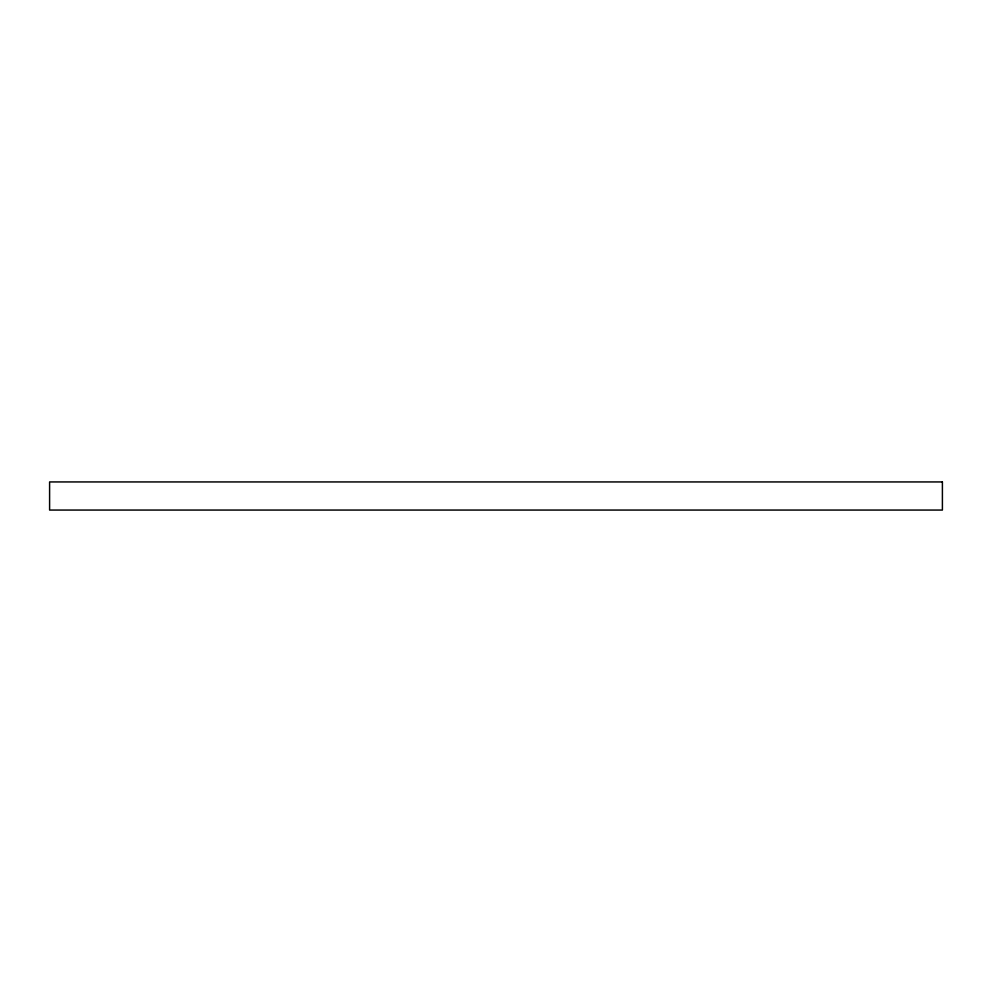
<?xml version="1.0" encoding="UTF-8"?>
<svg xmlns="http://www.w3.org/2000/svg" width="992" height="992" viewBox="0 0 992 992"><rect width="100%" height="100%" fill="white"/><g stroke="black" fill="none" stroke-linecap="round" stroke-linejoin="round"><path stroke-width="1.49" d="M942.4 481.938L49.6 481.938L49.6 510.062L942.4 510.062L942.4 481.938"/></g></svg>
